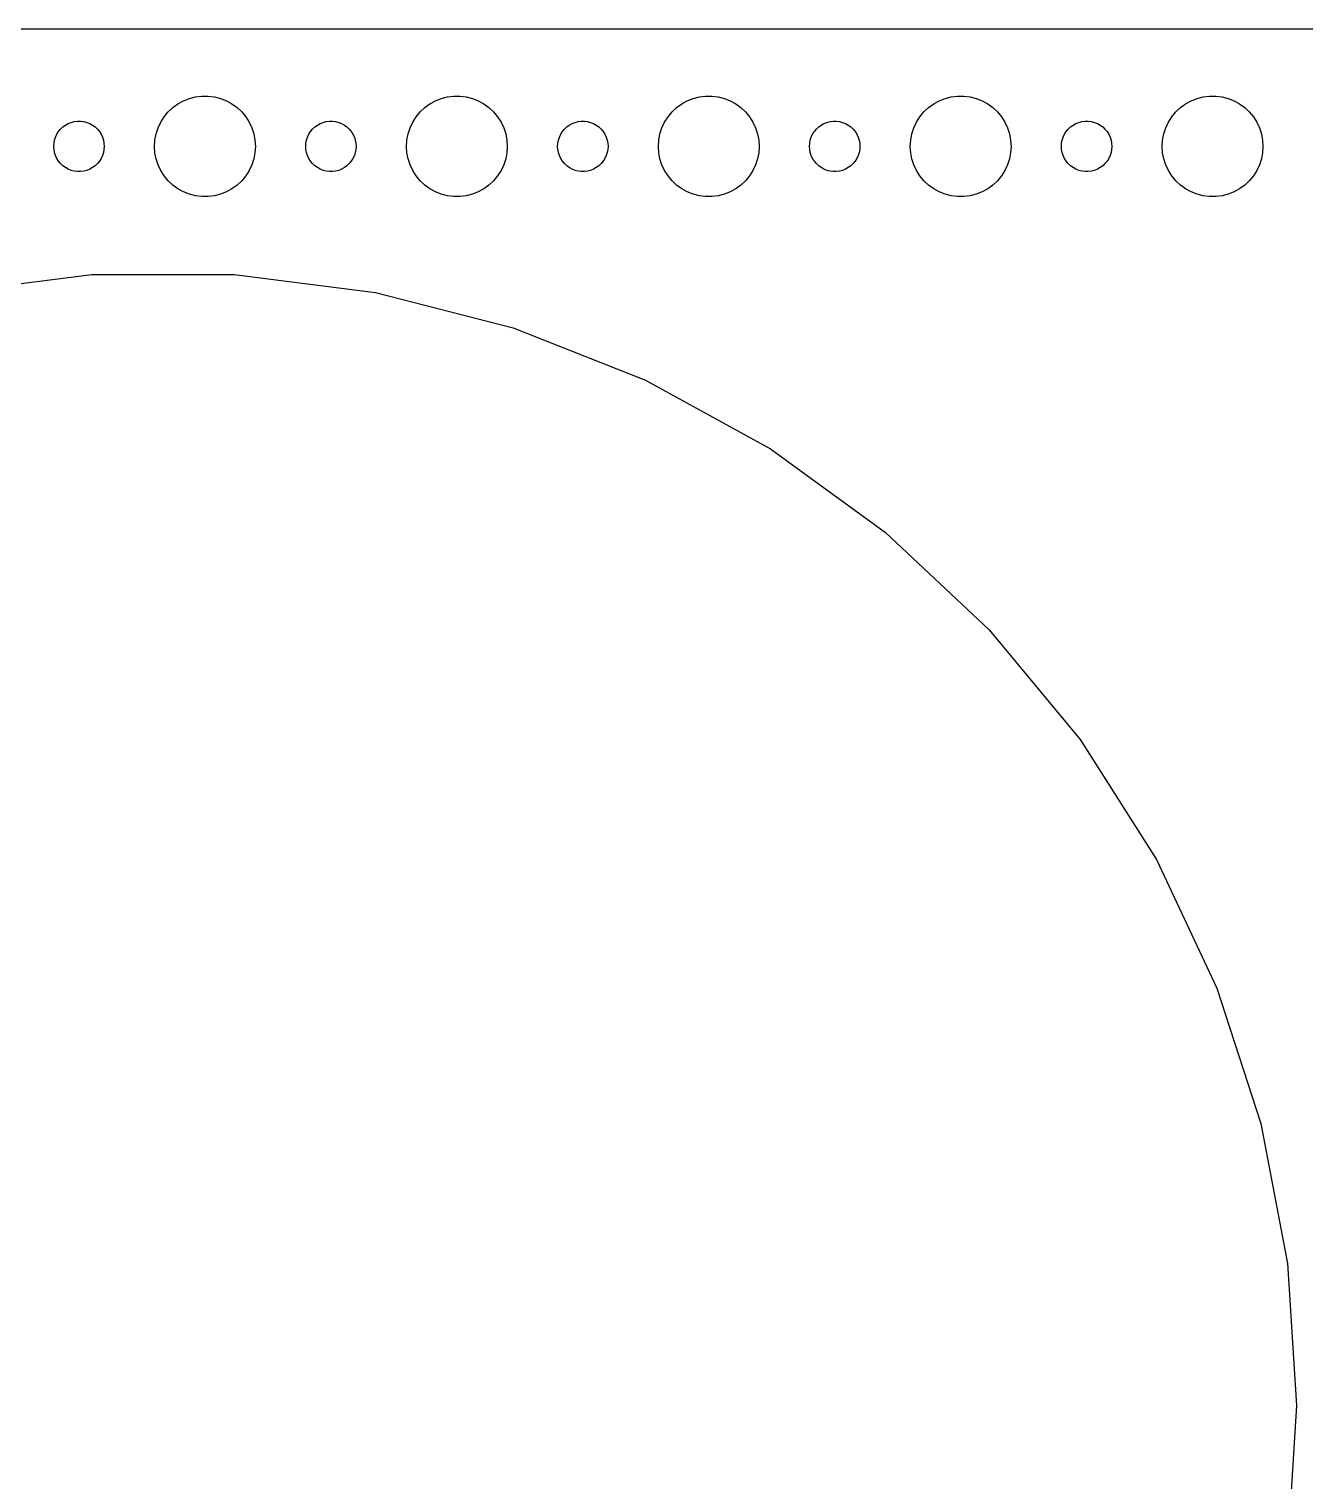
# Model space of a CAD drawing. Header units: metres. Extents: x -360 to 360, y -82 to 82.
# Drawn here: x -288 to -212, y -4.5 to 82 of the extents above; entities that cross this region are included whole.
import ezdxf

# ---------------------------------------------------------------- set-up
doc = ezdxf.new("R2010")
doc.units = ezdxf.units.M

msp = doc.modelspace()

# ---------------------------------------------------------------- linework, layer by layer
for p, q in [((354.814, 81.9901), (-354.814, 81.9901)), ((-278.777, 77.7145), (-278.427, 77.8532)), ((-278.427, 77.8532), (-278.062, 77.9469)), ((-278.062, 77.9469), (-277.688, 77.9941)), ((-277.688, 77.9941), (-277.312, 77.9941)), ((-277.312, 77.9941), (-276.938, 77.9469)), ((-276.938, 77.9469), (-276.573, 77.8532)), ((-276.573, 77.8532), (-276.223, 77.7145)), ((-263.777, 77.7145), (-263.427, 77.8532)), ((-263.427, 77.8532), (-263.062, 77.9469)), ((-263.062, 77.9469), (-262.688, 77.9941)), ((-262.688, 77.9941), (-262.312, 77.9941)), ((-262.312, 77.9941), (-261.938, 77.9469)), ((-261.938, 77.9469), (-261.573, 77.8532)), ((-261.573, 77.8532), (-261.223, 77.7145)), ((-248.777, 77.7145), (-248.427, 77.8532)), ((-248.427, 77.8532), (-248.062, 77.9469)), ((-248.062, 77.9469), (-247.688, 77.9941)), ((-247.688, 77.9941), (-247.312, 77.9941)), ((-247.312, 77.9941), (-246.938, 77.9469)), ((-246.938, 77.9469), (-246.573, 77.8532)), ((-246.573, 77.8532), (-246.223, 77.7145)), ((-233.777, 77.7145), (-233.427, 77.8532)), ((-233.427, 77.8532), (-233.062, 77.9469)), ((-233.062, 77.9469), (-232.688, 77.9941)), ((-232.688, 77.9941), (-232.312, 77.9941)), ((-232.312, 77.9941), (-231.938, 77.9469)), ((-231.938, 77.9469), (-231.573, 77.8532)), ((-231.573, 77.8532), (-231.223, 77.7145)), ((-218.777, 77.7145), (-218.427, 77.8532)), ((-218.427, 77.8532), (-218.062, 77.9469)), ((-218.062, 77.9469), (-217.688, 77.9941)), ((-217.688, 77.9941), (-217.312, 77.9941)), ((-217.312, 77.9941), (-216.938, 77.9469)), ((-216.938, 77.9469), (-216.573, 77.8532)), ((-216.573, 77.8532), (-216.223, 77.7145)), ((-279.927, 76.7634), (-279.687, 77.0536)), ((-279.687, 77.0536), (-279.412, 77.3115)), ((-279.412, 77.3115), (-279.107, 77.533)), ((-279.107, 77.533), (-278.777, 77.7145)), ((-276.223, 77.7145), (-275.893, 77.533)), ((-275.893, 77.533), (-275.588, 77.3115)), ((-275.588, 77.3115), (-275.313, 77.0536)), ((-275.313, 77.0536), (-275.073, 76.7634)), ((-264.927, 76.7634), (-264.687, 77.0536)), ((-264.687, 77.0536), (-264.412, 77.3115)), ((-264.412, 77.3115), (-264.107, 77.533)), ((-264.107, 77.533), (-263.777, 77.7145)), ((-261.223, 77.7145), (-260.893, 77.533)), ((-260.893, 77.533), (-260.588, 77.3115)), ((-260.588, 77.3115), (-260.313, 77.0536)), ((-260.313, 77.0536), (-260.073, 76.7634)), ((-249.927, 76.7634), (-249.687, 77.0536)), ((-249.687, 77.0536), (-249.412, 77.3115)), ((-249.412, 77.3115), (-249.107, 77.533)), ((-249.107, 77.533), (-248.777, 77.7145)), ((-246.223, 77.7145), (-245.893, 77.533)), ((-245.893, 77.533), (-245.588, 77.3115)), ((-245.588, 77.3115), (-245.313, 77.0536)), ((-245.313, 77.0536), (-245.073, 76.7634)), ((-234.927, 76.7634), (-234.687, 77.0536)), ((-234.687, 77.0536), (-234.412, 77.3115)), ((-234.412, 77.3115), (-234.107, 77.533)), ((-234.107, 77.533), (-233.777, 77.7145)), ((-231.223, 77.7145), (-230.893, 77.533)), ((-230.893, 77.533), (-230.588, 77.3115)), ((-230.588, 77.3115), (-230.313, 77.0536)), ((-230.313, 77.0536), (-230.073, 76.7634)), ((-219.927, 76.7634), (-219.687, 77.0536)), ((-219.687, 77.0536), (-219.412, 77.3115)), ((-219.412, 77.3115), (-219.107, 77.533)), ((-219.107, 77.533), (-218.777, 77.7145)), ((-216.223, 77.7145), (-215.893, 77.533)), ((-215.893, 77.533), (-215.588, 77.3115)), ((-215.588, 77.3115), (-215.313, 77.0536)), ((-215.313, 77.0536), (-215.073, 76.7634)), ((-286.093, 76.0268), (-285.956, 76.1558)), ((-285.956, 76.1558), (-285.804, 76.2665)), ((-285.804, 76.2665), (-285.639, 76.3572)), ((-285.639, 76.3572), (-285.464, 76.4266)), ((-285.464, 76.4266), (-285.281, 76.4734)), ((-285.281, 76.4734), (-285.094, 76.497)), ((-285.094, 76.497), (-284.906, 76.497)), ((-284.906, 76.497), (-284.719, 76.4734)), ((-284.719, 76.4734), (-284.536, 76.4266)), ((-284.536, 76.4266), (-284.361, 76.3572)), ((-284.361, 76.3572), (-284.196, 76.2665)), ((-284.196, 76.2665), (-284.044, 76.1558)), ((-284.044, 76.1558), (-283.907, 76.0268)), ((-280.289, 76.1044), (-280.129, 76.4453)), ((-280.129, 76.4453), (-279.927, 76.7634)), ((-275.073, 76.7634), (-274.871, 76.4453)), ((-274.871, 76.4453), (-274.711, 76.1044)), ((-271.093, 76.0268), (-270.956, 76.1558)), ((-270.956, 76.1558), (-270.804, 76.2665)), ((-270.804, 76.2665), (-270.639, 76.3572)), ((-270.639, 76.3572), (-270.464, 76.4266)), ((-270.464, 76.4266), (-270.281, 76.4734)), ((-270.281, 76.4734), (-270.094, 76.497)), ((-270.094, 76.497), (-269.906, 76.497)), ((-269.906, 76.497), (-269.719, 76.4734)), ((-269.719, 76.4734), (-269.536, 76.4266)), ((-269.536, 76.4266), (-269.361, 76.3572)), ((-269.361, 76.3572), (-269.196, 76.2665)), ((-269.196, 76.2665), (-269.044, 76.1558)), ((-269.044, 76.1558), (-268.907, 76.0268)), ((-265.289, 76.1044), (-265.129, 76.4453)), ((-265.129, 76.4453), (-264.927, 76.7634)), ((-260.073, 76.7634), (-259.871, 76.4453)), ((-259.871, 76.4453), (-259.711, 76.1044)), ((-256.093, 76.0268), (-255.956, 76.1558)), ((-255.956, 76.1558), (-255.804, 76.2665)), ((-255.804, 76.2665), (-255.639, 76.3572)), ((-255.639, 76.3572), (-255.464, 76.4266)), ((-255.464, 76.4266), (-255.281, 76.4734)), ((-255.281, 76.4734), (-255.094, 76.497)), ((-255.094, 76.497), (-254.906, 76.497)), ((-254.906, 76.497), (-254.719, 76.4734)), ((-254.719, 76.4734), (-254.536, 76.4266)), ((-254.536, 76.4266), (-254.361, 76.3572)), ((-254.361, 76.3572), (-254.196, 76.2665)), ((-254.196, 76.2665), (-254.044, 76.1558)), ((-254.044, 76.1558), (-253.907, 76.0268)), ((-250.289, 76.1044), (-250.129, 76.4453)), ((-250.129, 76.4453), (-249.927, 76.7634)), ((-245.073, 76.7634), (-244.871, 76.4453)), ((-244.871, 76.4453), (-244.711, 76.1044)), ((-241.093, 76.0268), (-240.956, 76.1558)), ((-240.956, 76.1558), (-240.804, 76.2665)), ((-240.804, 76.2665), (-240.639, 76.3572)), ((-240.639, 76.3572), (-240.464, 76.4266)), ((-240.464, 76.4266), (-240.281, 76.4734)), ((-240.281, 76.4734), (-240.094, 76.497)), ((-240.094, 76.497), (-239.906, 76.497)), ((-239.906, 76.497), (-239.719, 76.4734)), ((-239.719, 76.4734), (-239.536, 76.4266)), ((-239.536, 76.4266), (-239.361, 76.3572)), ((-239.361, 76.3572), (-239.196, 76.2665)), ((-239.196, 76.2665), (-239.044, 76.1558)), ((-239.044, 76.1558), (-238.907, 76.0268)), ((-235.289, 76.1044), (-235.129, 76.4453)), ((-235.129, 76.4453), (-234.927, 76.7634)), ((-230.073, 76.7634), (-229.871, 76.4453)), ((-229.871, 76.4453), (-229.711, 76.1044)), ((-226.093, 76.0268), (-225.956, 76.1558)), ((-225.956, 76.1558), (-225.804, 76.2665)), ((-225.804, 76.2665), (-225.639, 76.3572)), ((-225.639, 76.3572), (-225.464, 76.4266)), ((-225.464, 76.4266), (-225.281, 76.4734)), ((-225.281, 76.4734), (-225.094, 76.497)), ((-225.094, 76.497), (-224.906, 76.497)), ((-224.906, 76.497), (-224.719, 76.4734)), ((-224.719, 76.4734), (-224.536, 76.4266)), ((-224.536, 76.4266), (-224.361, 76.3572)), ((-224.361, 76.3572), (-224.196, 76.2665)), ((-224.196, 76.2665), (-224.044, 76.1558)), ((-224.044, 76.1558), (-223.907, 76.0268)), ((-220.289, 76.1044), (-220.129, 76.4453)), ((-220.129, 76.4453), (-219.927, 76.7634)), ((-215.073, 76.7634), (-214.871, 76.4453)), ((-214.871, 76.4453), (-214.711, 76.1044)), ((-286.488, 75.188), (-286.453, 75.373)), ((-286.453, 75.373), (-286.395, 75.5522)), ((-286.395, 75.5522), (-286.314, 75.7226)), ((-286.314, 75.7226), (-286.214, 75.8817)), ((-286.214, 75.8817), (-286.093, 76.0268)), ((-283.907, 76.0268), (-283.786, 75.8817)), ((-283.786, 75.8817), (-283.686, 75.7226)), ((-283.686, 75.7226), (-283.605, 75.5522)), ((-283.605, 75.5522), (-283.547, 75.373)), ((-283.547, 75.373), (-283.512, 75.188)), ((-280.5, 75), (-280.476, 75.376)), ((-280.476, 75.376), (-280.406, 75.7461)), ((-280.406, 75.7461), (-280.289, 76.1044)), ((-274.711, 76.1044), (-274.594, 75.7461)), ((-274.594, 75.7461), (-274.524, 75.376)), ((-274.524, 75.376), (-274.5, 75)), ((-271.488, 75.188), (-271.453, 75.373)), ((-271.453, 75.373), (-271.395, 75.5522)), ((-271.395, 75.5522), (-271.314, 75.7226)), ((-271.314, 75.7226), (-271.214, 75.8817)), ((-271.214, 75.8817), (-271.093, 76.0268)), ((-268.907, 76.0268), (-268.786, 75.8817)), ((-268.786, 75.8817), (-268.686, 75.7226)), ((-268.686, 75.7226), (-268.605, 75.5522)), ((-268.605, 75.5522), (-268.547, 75.373)), ((-268.547, 75.373), (-268.512, 75.188)), ((-265.5, 75), (-265.476, 75.376)), ((-265.476, 75.376), (-265.406, 75.7461)), ((-265.406, 75.7461), (-265.289, 76.1044)), ((-259.711, 76.1044), (-259.594, 75.7461)), ((-259.594, 75.7461), (-259.524, 75.376)), ((-259.524, 75.376), (-259.5, 75)), ((-256.488, 75.188), (-256.453, 75.373)), ((-256.453, 75.373), (-256.395, 75.5522)), ((-256.395, 75.5522), (-256.314, 75.7226)), ((-256.314, 75.7226), (-256.214, 75.8817)), ((-256.214, 75.8817), (-256.093, 76.0268)), ((-253.907, 76.0268), (-253.786, 75.8817)), ((-253.786, 75.8817), (-253.686, 75.7226)), ((-253.686, 75.7226), (-253.605, 75.5522)), ((-253.605, 75.5522), (-253.547, 75.373)), ((-253.547, 75.373), (-253.512, 75.188)), ((-250.5, 75), (-250.476, 75.376)), ((-250.476, 75.376), (-250.406, 75.7461)), ((-250.406, 75.7461), (-250.289, 76.1044)), ((-244.711, 76.1044), (-244.594, 75.7461)), ((-244.594, 75.7461), (-244.524, 75.376)), ((-244.524, 75.376), (-244.5, 75)), ((-241.488, 75.188), (-241.453, 75.373)), ((-241.453, 75.373), (-241.395, 75.5522)), ((-241.395, 75.5522), (-241.314, 75.7226)), ((-241.314, 75.7226), (-241.214, 75.8817)), ((-241.214, 75.8817), (-241.093, 76.0268)), ((-238.907, 76.0268), (-238.786, 75.8817)), ((-238.786, 75.8817), (-238.686, 75.7226)), ((-238.686, 75.7226), (-238.605, 75.5522)), ((-238.605, 75.5522), (-238.547, 75.373)), ((-238.547, 75.373), (-238.512, 75.188)), ((-235.5, 75), (-235.476, 75.376)), ((-235.476, 75.376), (-235.406, 75.7461)), ((-235.406, 75.7461), (-235.289, 76.1044)), ((-229.711, 76.1044), (-229.594, 75.7461)), ((-229.594, 75.7461), (-229.524, 75.376)), ((-229.524, 75.376), (-229.5, 75)), ((-226.488, 75.188), (-226.453, 75.373)), ((-226.453, 75.373), (-226.395, 75.5522)), ((-226.395, 75.5522), (-226.314, 75.7226)), ((-226.314, 75.7226), (-226.214, 75.8817)), ((-226.214, 75.8817), (-226.093, 76.0268)), ((-223.907, 76.0268), (-223.786, 75.8817)), ((-223.786, 75.8817), (-223.686, 75.7226)), ((-223.686, 75.7226), (-223.605, 75.5522)), ((-223.605, 75.5522), (-223.547, 75.373)), ((-223.547, 75.373), (-223.512, 75.188)), ((-220.5, 75), (-220.476, 75.376)), ((-220.476, 75.376), (-220.406, 75.7461)), ((-220.406, 75.7461), (-220.289, 76.1044)), ((-214.711, 76.1044), (-214.594, 75.7461)), ((-214.594, 75.7461), (-214.524, 75.376)), ((-214.524, 75.376), (-214.5, 75)), ((-286.5, 75), (-286.488, 75.188)), ((-286.488, 74.812), (-286.5, 75)), ((-286.453, 74.627), (-286.488, 74.812)), ((-286.395, 74.4478), (-286.453, 74.627)), ((-286.314, 74.2774), (-286.395, 74.4478)), ((-283.605, 74.4478), (-283.686, 74.2774)), ((-283.547, 74.627), (-283.605, 74.4478)), ((-283.512, 74.812), (-283.547, 74.627)), ((-283.512, 75.188), (-283.5, 75)), ((-283.5, 75), (-283.512, 74.812)), ((-280.476, 74.624), (-280.5, 75)), ((-280.406, 74.2539), (-280.476, 74.624)), ((-274.524, 74.624), (-274.594, 74.2539)), ((-274.5, 75), (-274.524, 74.624)), ((-271.5, 75), (-271.488, 75.188)), ((-271.488, 74.812), (-271.5, 75)), ((-271.453, 74.627), (-271.488, 74.812)), ((-271.395, 74.4478), (-271.453, 74.627)), ((-271.314, 74.2774), (-271.395, 74.4478)), ((-268.605, 74.4478), (-268.686, 74.2774)), ((-268.547, 74.627), (-268.605, 74.4478)), ((-268.512, 74.812), (-268.547, 74.627)), ((-268.512, 75.188), (-268.5, 75)), ((-268.5, 75), (-268.512, 74.812)), ((-265.476, 74.624), (-265.5, 75)), ((-265.406, 74.2539), (-265.476, 74.624)), ((-259.524, 74.624), (-259.594, 74.2539)), ((-259.5, 75), (-259.524, 74.624)), ((-256.5, 75), (-256.488, 75.188)), ((-256.488, 74.812), (-256.5, 75)), ((-256.453, 74.627), (-256.488, 74.812)), ((-256.395, 74.4478), (-256.453, 74.627)), ((-256.314, 74.2774), (-256.395, 74.4478)), ((-253.605, 74.4478), (-253.686, 74.2774)), ((-253.547, 74.627), (-253.605, 74.4478)), ((-253.512, 74.812), (-253.547, 74.627)), ((-253.512, 75.188), (-253.5, 75)), ((-253.5, 75), (-253.512, 74.812)), ((-250.476, 74.624), (-250.5, 75)), ((-250.406, 74.2539), (-250.476, 74.624)), ((-244.524, 74.624), (-244.594, 74.2539)), ((-244.5, 75), (-244.524, 74.624)), ((-241.5, 75), (-241.488, 75.188)), ((-241.488, 74.812), (-241.5, 75)), ((-241.453, 74.627), (-241.488, 74.812)), ((-241.395, 74.4478), (-241.453, 74.627)), ((-241.314, 74.2774), (-241.395, 74.4478)), ((-238.605, 74.4478), (-238.686, 74.2774)), ((-238.547, 74.627), (-238.605, 74.4478)), ((-238.512, 74.812), (-238.547, 74.627)), ((-238.512, 75.188), (-238.5, 75)), ((-238.5, 75), (-238.512, 74.812)), ((-235.476, 74.624), (-235.5, 75)), ((-235.406, 74.2539), (-235.476, 74.624)), ((-229.524, 74.624), (-229.594, 74.2539)), ((-229.5, 75), (-229.524, 74.624)), ((-226.5, 75), (-226.488, 75.188)), ((-226.488, 74.812), (-226.5, 75)), ((-226.453, 74.627), (-226.488, 74.812)), ((-226.395, 74.4478), (-226.453, 74.627)), ((-226.314, 74.2774), (-226.395, 74.4478)), ((-223.605, 74.4478), (-223.686, 74.2774)), ((-223.547, 74.627), (-223.605, 74.4478)), ((-223.512, 74.812), (-223.547, 74.627)), ((-223.512, 75.188), (-223.5, 75)), ((-223.5, 75), (-223.512, 74.812)), ((-220.476, 74.624), (-220.5, 75)), ((-220.406, 74.2539), (-220.476, 74.624)), ((-214.524, 74.624), (-214.594, 74.2539)), ((-214.5, 75), (-214.524, 74.624)), ((-286.214, 74.1183), (-286.314, 74.2774)), ((-286.093, 73.9732), (-286.214, 74.1183)), ((-285.956, 73.8442), (-286.093, 73.9732)), ((-285.804, 73.7335), (-285.956, 73.8442)), ((-285.639, 73.6428), (-285.804, 73.7335)), ((-285.464, 73.5734), (-285.639, 73.6428)), ((-285.281, 73.5266), (-285.464, 73.5734)), ((-285.094, 73.503), (-285.281, 73.5266)), ((-284.719, 73.5266), (-284.906, 73.503)), ((-284.536, 73.5734), (-284.719, 73.5266)), ((-284.361, 73.6428), (-284.536, 73.5734)), ((-284.196, 73.7335), (-284.361, 73.6428)), ((-284.044, 73.8442), (-284.196, 73.7335)), ((-283.907, 73.9732), (-284.044, 73.8442)), ((-283.786, 74.1183), (-283.907, 73.9732)), ((-283.686, 74.2774), (-283.786, 74.1183)), ((-280.289, 73.8956), (-280.406, 74.2539)), ((-280.129, 73.5547), (-280.289, 73.8956)), ((-279.927, 73.2366), (-280.129, 73.5547)), ((-274.871, 73.5547), (-275.073, 73.2366)), ((-274.711, 73.8956), (-274.871, 73.5547)), ((-274.594, 74.2539), (-274.711, 73.8956)), ((-271.214, 74.1183), (-271.314, 74.2774)), ((-271.093, 73.9732), (-271.214, 74.1183)), ((-270.956, 73.8442), (-271.093, 73.9732)), ((-270.804, 73.7335), (-270.956, 73.8442)), ((-270.639, 73.6428), (-270.804, 73.7335)), ((-270.464, 73.5734), (-270.639, 73.6428)), ((-270.281, 73.5266), (-270.464, 73.5734)), ((-270.094, 73.503), (-270.281, 73.5266)), ((-269.719, 73.5266), (-269.906, 73.503)), ((-269.536, 73.5734), (-269.719, 73.5266)), ((-269.361, 73.6428), (-269.536, 73.5734)), ((-269.196, 73.7335), (-269.361, 73.6428)), ((-269.044, 73.8442), (-269.196, 73.7335)), ((-268.907, 73.9732), (-269.044, 73.8442)), ((-268.786, 74.1183), (-268.907, 73.9732)), ((-268.686, 74.2774), (-268.786, 74.1183)), ((-265.289, 73.8956), (-265.406, 74.2539)), ((-265.129, 73.5547), (-265.289, 73.8956)), ((-264.927, 73.2366), (-265.129, 73.5547)), ((-259.871, 73.5547), (-260.073, 73.2366)), ((-259.711, 73.8956), (-259.871, 73.5547)), ((-259.594, 74.2539), (-259.711, 73.8956)), ((-256.214, 74.1183), (-256.314, 74.2774)), ((-256.093, 73.9732), (-256.214, 74.1183)), ((-255.956, 73.8442), (-256.093, 73.9732)), ((-255.804, 73.7335), (-255.956, 73.8442)), ((-255.639, 73.6428), (-255.804, 73.7335)), ((-255.464, 73.5734), (-255.639, 73.6428)), ((-255.281, 73.5266), (-255.464, 73.5734)), ((-255.094, 73.503), (-255.281, 73.5266)), ((-254.719, 73.5266), (-254.906, 73.503)), ((-254.536, 73.5734), (-254.719, 73.5266)), ((-254.361, 73.6428), (-254.536, 73.5734)), ((-254.196, 73.7335), (-254.361, 73.6428)), ((-254.044, 73.8442), (-254.196, 73.7335)), ((-253.907, 73.9732), (-254.044, 73.8442)), ((-253.786, 74.1183), (-253.907, 73.9732)), ((-253.686, 74.2774), (-253.786, 74.1183)), ((-250.289, 73.8956), (-250.406, 74.2539)), ((-250.129, 73.5547), (-250.289, 73.8956)), ((-249.927, 73.2366), (-250.129, 73.5547)), ((-244.871, 73.5547), (-245.073, 73.2366)), ((-244.711, 73.8956), (-244.871, 73.5547)), ((-244.594, 74.2539), (-244.711, 73.8956)), ((-241.214, 74.1183), (-241.314, 74.2774)), ((-241.093, 73.9732), (-241.214, 74.1183)), ((-240.956, 73.8442), (-241.093, 73.9732)), ((-240.804, 73.7335), (-240.956, 73.8442)), ((-240.639, 73.6428), (-240.804, 73.7335)), ((-240.464, 73.5734), (-240.639, 73.6428)), ((-240.281, 73.5266), (-240.464, 73.5734)), ((-240.094, 73.503), (-240.281, 73.5266)), ((-239.719, 73.5266), (-239.906, 73.503)), ((-239.536, 73.5734), (-239.719, 73.5266)), ((-239.361, 73.6428), (-239.536, 73.5734)), ((-239.196, 73.7335), (-239.361, 73.6428)), ((-239.044, 73.8442), (-239.196, 73.7335)), ((-238.907, 73.9732), (-239.044, 73.8442)), ((-238.786, 74.1183), (-238.907, 73.9732)), ((-238.686, 74.2774), (-238.786, 74.1183)), ((-235.289, 73.8956), (-235.406, 74.2539)), ((-235.129, 73.5547), (-235.289, 73.8956)), ((-234.927, 73.2366), (-235.129, 73.5547)), ((-229.871, 73.5547), (-230.073, 73.2366)), ((-229.711, 73.8956), (-229.871, 73.5547)), ((-229.594, 74.2539), (-229.711, 73.8956)), ((-226.214, 74.1183), (-226.314, 74.2774)), ((-226.093, 73.9732), (-226.214, 74.1183)), ((-225.956, 73.8442), (-226.093, 73.9732)), ((-225.804, 73.7335), (-225.956, 73.8442)), ((-225.639, 73.6428), (-225.804, 73.7335)), ((-225.464, 73.5734), (-225.639, 73.6428)), ((-225.281, 73.5266), (-225.464, 73.5734)), ((-225.094, 73.503), (-225.281, 73.5266)), ((-224.719, 73.5266), (-224.906, 73.503)), ((-224.536, 73.5734), (-224.719, 73.5266)), ((-224.361, 73.6428), (-224.536, 73.5734)), ((-224.196, 73.7335), (-224.361, 73.6428)), ((-224.044, 73.8442), (-224.196, 73.7335)), ((-223.907, 73.9732), (-224.044, 73.8442)), ((-223.786, 74.1183), (-223.907, 73.9732)), ((-223.686, 74.2774), (-223.786, 74.1183)), ((-220.289, 73.8956), (-220.406, 74.2539)), ((-220.129, 73.5547), (-220.289, 73.8956)), ((-219.927, 73.2366), (-220.129, 73.5547)), ((-214.871, 73.5547), (-215.073, 73.2366)), ((-214.711, 73.8956), (-214.871, 73.5547)), ((-214.594, 74.2539), (-214.711, 73.8956)), ((-284.906, 73.503), (-285.094, 73.503)), ((-279.687, 72.9464), (-279.927, 73.2366)), ((-279.412, 72.6885), (-279.687, 72.9464)), ((-279.107, 72.467), (-279.412, 72.6885)), ((-275.588, 72.6885), (-275.893, 72.467)), ((-275.313, 72.9464), (-275.588, 72.6885)), ((-275.073, 73.2366), (-275.313, 72.9464)), ((-269.906, 73.503), (-270.094, 73.503)), ((-264.687, 72.9464), (-264.927, 73.2366)), ((-264.412, 72.6885), (-264.687, 72.9464)), ((-264.107, 72.467), (-264.412, 72.6885)), ((-260.588, 72.6885), (-260.893, 72.467)), ((-260.313, 72.9464), (-260.588, 72.6885)), ((-260.073, 73.2366), (-260.313, 72.9464)), ((-254.906, 73.503), (-255.094, 73.503)), ((-249.687, 72.9464), (-249.927, 73.2366)), ((-249.412, 72.6885), (-249.687, 72.9464)), ((-249.107, 72.467), (-249.412, 72.6885)), ((-245.588, 72.6885), (-245.893, 72.467)), ((-245.313, 72.9464), (-245.588, 72.6885)), ((-245.073, 73.2366), (-245.313, 72.9464)), ((-239.906, 73.503), (-240.094, 73.503)), ((-234.687, 72.9464), (-234.927, 73.2366)), ((-234.412, 72.6885), (-234.687, 72.9464)), ((-234.107, 72.467), (-234.412, 72.6885)), ((-230.588, 72.6885), (-230.893, 72.467)), ((-230.313, 72.9464), (-230.588, 72.6885)), ((-230.073, 73.2366), (-230.313, 72.9464)), ((-224.906, 73.503), (-225.094, 73.503)), ((-219.687, 72.9464), (-219.927, 73.2366)), ((-219.412, 72.6885), (-219.687, 72.9464)), ((-219.107, 72.467), (-219.412, 72.6885)), ((-215.588, 72.6885), (-215.893, 72.467)), ((-215.313, 72.9464), (-215.588, 72.6885)), ((-215.073, 73.2366), (-215.313, 72.9464)), ((-278.777, 72.2855), (-279.107, 72.467)), ((-278.427, 72.1468), (-278.777, 72.2855)), ((-278.062, 72.0531), (-278.427, 72.1468)), ((-277.688, 72.0059), (-278.062, 72.0531)), ((-277.312, 72.0059), (-277.688, 72.0059)), ((-276.938, 72.0531), (-277.312, 72.0059)), ((-276.573, 72.1468), (-276.938, 72.0531)), ((-276.223, 72.2855), (-276.573, 72.1468)), ((-275.893, 72.467), (-276.223, 72.2855)), ((-263.777, 72.2855), (-264.107, 72.467)), ((-263.427, 72.1468), (-263.777, 72.2855)), ((-263.062, 72.0531), (-263.427, 72.1468)), ((-262.688, 72.0059), (-263.062, 72.0531)), ((-262.312, 72.0059), (-262.688, 72.0059)), ((-261.938, 72.0531), (-262.312, 72.0059)), ((-261.573, 72.1468), (-261.938, 72.0531)), ((-261.223, 72.2855), (-261.573, 72.1468)), ((-260.893, 72.467), (-261.223, 72.2855)), ((-248.777, 72.2855), (-249.107, 72.467)), ((-248.427, 72.1468), (-248.777, 72.2855)), ((-248.062, 72.0531), (-248.427, 72.1468)), ((-247.688, 72.0059), (-248.062, 72.0531)), ((-247.312, 72.0059), (-247.688, 72.0059)), ((-246.938, 72.0531), (-247.312, 72.0059)), ((-246.573, 72.1468), (-246.938, 72.0531)), ((-246.223, 72.2855), (-246.573, 72.1468)), ((-245.893, 72.467), (-246.223, 72.2855)), ((-233.777, 72.2855), (-234.107, 72.467)), ((-233.427, 72.1468), (-233.777, 72.2855)), ((-233.062, 72.0531), (-233.427, 72.1468)), ((-232.688, 72.0059), (-233.062, 72.0531)), ((-232.312, 72.0059), (-232.688, 72.0059)), ((-231.938, 72.0531), (-232.312, 72.0059)), ((-231.573, 72.1468), (-231.938, 72.0531)), ((-231.223, 72.2855), (-231.573, 72.1468)), ((-230.893, 72.467), (-231.223, 72.2855)), ((-218.777, 72.2855), (-219.107, 72.467)), ((-218.427, 72.1468), (-218.777, 72.2855)), ((-218.062, 72.0531), (-218.427, 72.1468)), ((-217.688, 72.0059), (-218.062, 72.0531)), ((-217.312, 72.0059), (-217.688, 72.0059)), ((-216.938, 72.0531), (-217.312, 72.0059)), ((-216.573, 72.1468), (-216.938, 72.0531)), ((-216.223, 72.2855), (-216.573, 72.1468)), ((-215.893, 72.467), (-216.223, 72.2855)), ((-292.648, 66.3044), (-284.238, 67.3668)), ((-284.238, 67.3668), (-275.762, 67.3668)), ((-275.762, 67.3668), (-267.352, 66.3044)), ((-267.352, 66.3044), (-259.141, 64.1963)), ((-259.141, 64.1963), (-251.26, 61.0758)), ((-251.26, 61.0758), (-243.832, 56.9921)), ((-243.832, 56.9921), (-236.974, 52.0096)), ((-236.974, 52.0096), (-230.795, 46.2069)), ((-230.795, 46.2069), (-225.391, 39.6755)), ((-225.391, 39.6755), (-220.849, 32.5184)), ((-220.849, 32.5184), (-217.24, 24.8484)), ((-217.24, 24.8484), (-214.621, 16.7866)), ((-214.621, 16.7866), (-213.032, 8.45999)), ((-213.032, 8.45999), (-212.5, 0)), ((-212.5, 0), (-213.032, -8.45999))]:
    msp.add_line(p, q)

doc.saveas('drawing.dxf')
